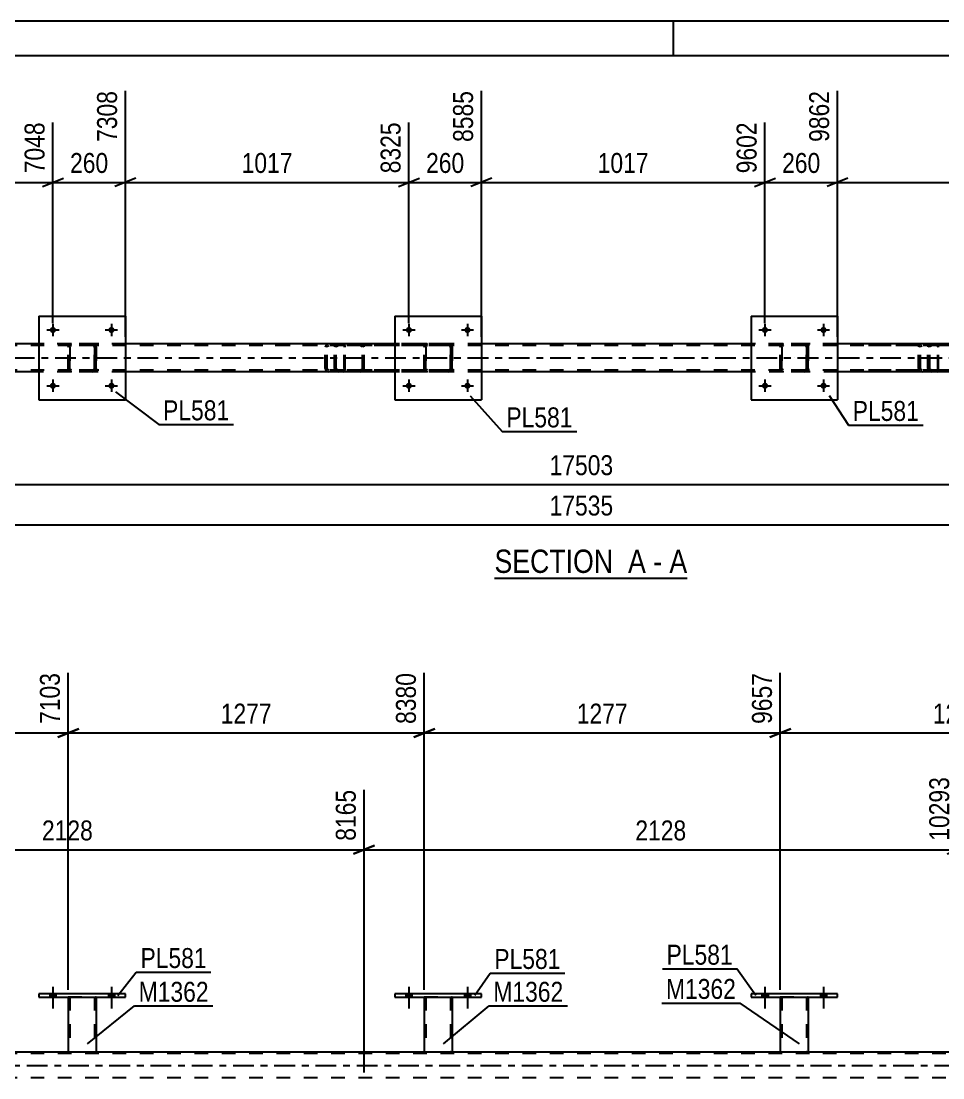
# Model space of a CAD drawing. Header units: millimetres. Extents: x 0 to 841, y 0 to 594.
# Drawn here: x 327.4 to 459.7, y 442.4 to 594 of the extents above; entities that cross this region are included whole.
import ezdxf

# ---------------------------------------------------------------- set-up
doc = ezdxf.new("R2010")
doc.units = ezdxf.units.MM
doc.linetypes.add('DXK_LINE_DOT2', pattern=[3.9198, 1.9599, -1.9599])
doc.linetypes.add('DXK_LINE_DOT3', pattern=[5.9187, 2.979, -0.9799, 0.9799, -0.9799])
doc.styles.add('Arial Narrow', font='ARIALN.TTF', dxfattribs={"height": 0.2})

# ---------------------------------------------------------------- blocks, each defined once
blk = doc.blocks.new('Unknown-103655217-1133 - 12577')
at = {"color": 5, "linetype": 'Continuous'}
for p, q in [((841, 594), (0, 594)), ((421, 589), (421, 594)), ((836, 589), (5, 589))]:
    blk.add_line(p, q, dxfattribs=at)
blk = doc.blocks.new('Unknown-103655217-11 - 2877')
at = {"color": 6, "linetype": 'Continuous'}
blk.add_line((395.33, 514.09), (422.98, 514.09), dxfattribs=at)
at = {"color": 0, "linetype": 'Continuous'}
for points in [[(413.44, 514.84), (413.44, 518.34), (395.33, 518.34), (395.33, 514.84)], [(417.05, 514.84), (417.05, 518.34), (414.49, 518.34), (414.49, 514.84)], [(419.37, 514.84), (419.37, 518.34), (418.1, 518.34), (418.1, 514.84)], [(422.98, 514.84), (422.98, 518.34), (420.42, 518.34), (420.42, 514.84)]]:
    blk.add_wipeout(points, dxfattribs=at)
at = {"color": 7, "linetype": 'Continuous', "style": 'Arial Narrow'}
for s, p in [('SECTION ', (395.33, 514.84)), ('A', (414.49, 514.84)), ('A', (420.42, 514.84)), ('-', (418.1, 514.84))]:
    blk.add_text(s, height=3.34, dxfattribs=at).set_placement(p)
blk = doc.blocks.new('Part-103655217-2914 - 2877')
at = {"color": 7, "linetype": 'DXK_LINE_DOT2'}
for p, q in [((750.16, 547.45), (107.37, 547.45)), ((750.16, 547.69), (125.65, 547.69)), ((342.37, 547.69), (329.97, 547.69)), ((393.45, 547.69), (381.05, 547.69)), ((444.53, 547.69), (432.13, 547.69)), ((750.16, 543.93), (107.37, 543.93)), ((342.37, 543.69), (329.97, 543.69)), ((393.45, 543.69), (381.05, 543.69)), ((444.53, 543.69), (432.13, 543.69))]:
    blk.add_line(p, q, dxfattribs=at)
at = {"color": 2, "linetype": 'Continuous'}
for p, q in [((329.97, 547.69), (291.29, 547.69)), ((381.05, 547.69), (342.37, 547.69)), ((432.13, 547.69), (393.45, 547.69)), ((483.21, 547.69), (444.53, 547.69)), ((329.97, 543.69), (291.29, 543.69)), ((381.05, 543.69), (342.37, 543.69)), ((432.13, 543.69), (393.45, 543.69)), ((483.21, 543.69), (444.53, 543.69))]:
    blk.add_line(p, q, dxfattribs=at)
at = {"color": 7, "linetype": 'DXK_LINE_DOT3'}
blk.add_line((107.37, 545.69), (750.16, 545.69), dxfattribs=at)
blk = doc.blocks.new('Part-103655217-2916 - 2877')
at = {"color": 7, "linetype": 'DXK_LINE_DOT2'}
for p, q in [((457.54, 547.38), (457.5, 547.21)), ((457.54, 547.4), (457.54, 547.38)), ((457.76, 547.21), (457.78, 547.3)), ((457.78, 547.3), (457.83, 547.38)), ((458.01, 547.69), (457.82, 547.66)), ((457.83, 547.38), (457.91, 547.43)), ((457.91, 547.43), (458.01, 547.45)), ((473, 547.69), (458.01, 547.69)), ((473, 547.45), (458.01, 547.45)), ((461.44, 547.66), (461.25, 547.69)), ((461.25, 547.45), (461.34, 547.43)), ((461.34, 547.43), (461.43, 547.38)), ((461.43, 547.38), (461.48, 547.3)), ((461.48, 547.3), (461.5, 547.21)), ((461.72, 547.38), (461.72, 547.4)), ((461.76, 547.21), (461.72, 547.38)), ((457.5, 544.17), (457.5, 547.21)), ((457.76, 544.17), (457.76, 547.21)), ((461.5, 544.17), (461.5, 547.21)), ((461.76, 544.17), (461.76, 547.21)), ((457.5, 544.17), (457.54, 543.99)), ((457.78, 544.08), (457.76, 544.17)), ((457.83, 544), (457.78, 544.08)), ((457.82, 543.73), (458.01, 543.69)), ((457.91, 543.95), (457.83, 544)), ((458.01, 543.93), (457.91, 543.95)), ((473, 543.93), (458.01, 543.93)), ((473, 543.69), (458.01, 543.69)), ((461.34, 543.95), (461.25, 543.93)), ((461.25, 543.69), (461.44, 543.73)), ((461.43, 544), (461.34, 543.95)), ((461.48, 544.08), (461.43, 544)), ((461.5, 544.17), (461.48, 544.08)), ((461.72, 543.99), (461.76, 544.17))]:
    blk.add_line(p, q, dxfattribs=at)
for centre, start, end in [((457.99, 547.19), 110.7583, 155.68), ((461.27, 547.19), 24.32, 69.2417), ((457.99, 544.19), 204.32, 249.2417), ((461.27, 544.19), 290.7583, 335.68)]:
    blk.add_arc(centre, 0.496, start, end, dxfattribs=at)
blk = doc.blocks.new('Part-103655217-3059 - 2877')
at = {"color": 2, "linetype": 'Continuous'}
for p, q in [((432.13, 551.69), (432.13, 539.69)), ((432.13, 551.69), (444.53, 551.69)), ((444.53, 551.69), (444.53, 539.69)), ((432.13, 539.69), (444.53, 539.69))]:
    blk.add_line(p, q, dxfattribs=at)
blk = doc.blocks.new('Part-103655217-3060 - 2877')
at = {"color": 7, "linetype": 'DXK_LINE_DOT2'}
for p, q in [((436.33, 547.21), (436.36, 547.4)), ((436.36, 547.4), (436.33, 547.21)), ((436.64, 547.38), (436.59, 547.3)), ((436.62, 547.66), (436.81, 547.69)), ((436.81, 547.69), (436.62, 547.66)), ((436.72, 547.43), (436.64, 547.38)), ((436.81, 547.45), (436.72, 547.43)), ((439.85, 547.69), (436.81, 547.69)), ((439.85, 547.45), (436.81, 547.45)), ((439.85, 547.69), (440.03, 547.66)), ((440.03, 547.66), (439.85, 547.69)), ((439.94, 547.43), (439.85, 547.45)), ((440.02, 547.38), (439.94, 547.43)), ((440.02, 547.38), (440.07, 547.3)), ((440.29, 547.4), (440.33, 547.21)), ((440.33, 547.21), (440.29, 547.4)), ((436.33, 544.17), (436.33, 547.21)), ((436.33, 547.21), (436.33, 547.21)), ((436.33, 544.17), (436.33, 547.21)), ((436.57, 547.21), (436.59, 547.3)), ((436.57, 547.21), (436.59, 547.3)), ((436.57, 544.17), (436.57, 547.21)), ((436.57, 547.21), (436.57, 547.21)), ((436.57, 547.21), (436.57, 544.17)), ((440.07, 547.3), (440.09, 547.21)), ((440.09, 547.21), (440.07, 547.3)), ((440.09, 544.17), (440.09, 547.21)), ((440.09, 547.21), (440.09, 547.21)), ((440.09, 547.21), (440.09, 544.17)), ((440.33, 544.17), (440.33, 547.21)), ((440.33, 547.21), (440.33, 547.21)), ((440.33, 547.21), (440.33, 544.17)), ((436.33, 544.17), (436.33, 544.17)), ((436.36, 543.99), (436.33, 544.17)), ((436.33, 544.17), (436.36, 543.99)), ((436.57, 544.17), (436.57, 544.17)), ((436.59, 544.08), (436.57, 544.17)), ((436.59, 544.08), (436.57, 544.17)), ((436.64, 544), (436.59, 544.08)), ((436.81, 543.69), (436.62, 543.73)), ((436.62, 543.73), (436.81, 543.69)), ((436.72, 543.95), (436.64, 544)), ((436.81, 543.93), (436.72, 543.95)), ((439.85, 543.93), (436.81, 543.93)), ((439.85, 543.69), (436.81, 543.69)), ((439.94, 543.95), (439.85, 543.93)), ((440.03, 543.73), (439.85, 543.69)), ((439.85, 543.69), (440.03, 543.73)), ((440.02, 544), (439.94, 543.95)), ((440.07, 544.08), (440.02, 544)), ((440.09, 544.17), (440.07, 544.08)), ((440.07, 544.08), (440.09, 544.17)), ((440.09, 544.17), (440.09, 544.17)), ((440.33, 544.17), (440.29, 543.99)), ((440.29, 543.99), (440.33, 544.17)), ((440.33, 544.17), (440.33, 544.17))]:
    blk.add_line(p, q, dxfattribs=at)
at = {"color": 7, "linetype": 'DXK_LINE_DOT3'}
blk.add_line((438.33, 545.69), (438.33, 545.69), dxfattribs=at)
at = {"color": 7, "linetype": 'DXK_LINE_DOT2'}
for centre, start, end in [((436.81, 547.21), 112.5, 157.5), ((436.81, 547.21), 112.5, 157.5), ((439.85, 547.21), 22.5, 67.5), ((439.85, 547.21), 22.5, 67.5), ((436.81, 544.17), 202.5, 247.5), ((436.81, 544.17), 202.5, 247.5), ((439.85, 544.17), 292.5, 337.5), ((439.85, 544.17), 292.5, 337.5)]:
    blk.add_arc(centre, 0.48, start, end, dxfattribs=at)
blk = doc.blocks.new('Part-103655217-2932 - 2877')
at = {"color": 7, "linetype": 'DXK_LINE_DOT2'}
for p, q in [((458.78, 547.69), (446.62, 547.69)), ((458.78, 547.45), (446.62, 547.45)), ((456.22, 547.38), (456.18, 547.21)), ((456.22, 547.4), (456.22, 547.38)), ((456.43, 547.21), (456.45, 547.3)), ((456.45, 547.3), (456.51, 547.38)), ((456.69, 547.69), (456.49, 547.66)), ((456.51, 547.38), (456.59, 547.43)), ((456.59, 547.43), (456.69, 547.45)), ((457.5, 547.45), (457.5, 547.69)), ((458.88, 547.66), (458.78, 547.69)), ((458.78, 547.45), (458.83, 547.43)), ((458.83, 547.43), (458.87, 547.38)), ((458.87, 547.38), (458.9, 547.3)), ((458.97, 547.55), (458.88, 547.66)), ((458.9, 547.3), (458.91, 547.21)), ((459.03, 547.4), (458.97, 547.55)), ((459.05, 547.21), (459.03, 547.4)), ((456.18, 544.17), (456.18, 547.21)), ((456.43, 544.17), (456.43, 547.21)), ((458.91, 544.17), (458.91, 547.21)), ((459.05, 544.17), (459.05, 547.21)), ((458.78, 543.93), (446.62, 543.93)), ((458.78, 543.69), (446.62, 543.69)), ((456.18, 544.17), (456.22, 543.99)), ((456.45, 544.08), (456.43, 544.17)), ((456.51, 544), (456.45, 544.08)), ((456.49, 543.73), (456.69, 543.69)), ((456.59, 543.95), (456.51, 544)), ((456.69, 543.93), (456.59, 543.95)), ((457.5, 543.69), (457.5, 543.93)), ((458.83, 543.95), (458.78, 543.93)), ((458.78, 543.69), (458.88, 543.73)), ((458.87, 544), (458.83, 543.95)), ((458.9, 544.08), (458.87, 544)), ((458.88, 543.73), (458.97, 543.83)), ((458.91, 544.17), (458.9, 544.08)), ((458.97, 543.83), (459.03, 543.99)), ((459.03, 543.99), (459.05, 544.17))]:
    blk.add_line(p, q, dxfattribs=at)
for centre, start, end in [((456.67, 547.2), 111.1941, 156.1506), ((456.67, 544.19), 203.8494, 248.8059)]:
    blk.add_arc(centre, 0.492, start, end, dxfattribs=at)
blk = doc.blocks.new('Bolt-103655217-3019 - 2877')
at = {"linetype": 'Continuous'}
for points in [[(383.49, 549.69, -1), (382.61, 549.69, -1)], [(391.89, 549.69, -1), (391.01, 549.69, -1)]]:
    blk.add_hatch(color=1, dxfattribs=at).paths.add_polyline_path(points)
at = {"color": 1, "linetype": 'Continuous'}
for p, q in [((383.05, 550.57), (383.05, 548.81)), ((391.45, 550.57), (391.45, 548.81)), ((382.17, 549.69), (383.93, 549.69)), ((390.57, 549.69), (392.33, 549.69))]:
    blk.add_line(p, q, dxfattribs=at)
blk = doc.blocks.new('Part-103655217-2968 - 2877')
at = {"color": 7, "linetype": 'DXK_LINE_DOT2'}
for p, q in [((373.64, 547.69), (361.49, 547.69)), ((373.64, 547.45), (361.49, 547.45)), ((371.08, 547.38), (371.05, 547.21)), ((371.09, 547.4), (371.08, 547.38)), ((371.3, 547.21), (371.32, 547.3)), ((371.32, 547.3), (371.37, 547.38)), ((371.55, 547.69), (371.36, 547.66)), ((371.37, 547.38), (371.46, 547.43)), ((371.46, 547.43), (371.55, 547.45)), ((372.37, 547.45), (372.37, 547.69)), ((373.75, 547.66), (373.64, 547.69)), ((373.64, 547.45), (373.7, 547.43)), ((373.7, 547.43), (373.74, 547.38)), ((373.74, 547.38), (373.77, 547.3)), ((373.83, 547.55), (373.75, 547.66)), ((373.77, 547.3), (373.78, 547.21)), ((373.89, 547.4), (373.83, 547.55)), ((373.91, 547.21), (373.89, 547.4)), ((371.05, 544.17), (371.05, 547.21)), ((371.3, 544.17), (371.3, 547.21)), ((373.78, 544.17), (373.78, 547.21)), ((373.91, 544.17), (373.91, 547.21)), ((373.64, 543.93), (361.49, 543.93)), ((373.64, 543.69), (361.49, 543.69)), ((371.05, 544.17), (371.09, 543.99)), ((371.32, 544.08), (371.3, 544.17)), ((371.37, 544), (371.32, 544.08)), ((371.36, 543.73), (371.55, 543.69)), ((371.46, 543.95), (371.37, 544)), ((371.55, 543.93), (371.46, 543.95)), ((372.37, 543.69), (372.37, 543.93)), ((373.7, 543.95), (373.64, 543.93)), ((373.64, 543.69), (373.75, 543.73)), ((373.74, 544), (373.7, 543.95)), ((373.77, 544.08), (373.74, 544)), ((373.75, 543.73), (373.83, 543.83)), ((373.78, 544.17), (373.77, 544.08)), ((373.83, 543.83), (373.89, 543.99)), ((373.89, 543.99), (373.91, 544.17))]:
    blk.add_line(p, q, dxfattribs=at)
for centre, start, end in [((371.54, 547.2), 111.1941, 156.1506), ((371.54, 544.19), 203.8494, 248.8059)]:
    blk.add_arc(centre, 0.492, start, end, dxfattribs=at)
blk = doc.blocks.new('Part-103655217-3018 - 2877')
at = {"color": 7, "linetype": 'DXK_LINE_DOT2'}
for p, q in [((372.4, 547.38), (372.37, 547.21)), ((372.41, 547.4), (372.4, 547.38)), ((372.62, 547.21), (372.64, 547.3)), ((372.64, 547.3), (372.7, 547.38)), ((372.88, 547.69), (372.68, 547.66)), ((372.7, 547.38), (372.78, 547.43)), ((372.78, 547.43), (372.88, 547.45)), ((387.87, 547.69), (372.88, 547.69)), ((387.87, 547.45), (372.88, 547.45)), ((376.31, 547.66), (376.11, 547.69)), ((376.11, 547.45), (376.21, 547.43)), ((376.21, 547.43), (376.29, 547.38)), ((376.29, 547.38), (376.35, 547.3)), ((376.35, 547.3), (376.37, 547.21)), ((376.59, 547.38), (376.59, 547.4)), ((376.62, 547.21), (376.59, 547.38)), ((372.37, 544.17), (372.37, 547.21)), ((372.62, 544.17), (372.62, 547.21)), ((376.37, 544.17), (376.37, 547.21)), ((376.62, 544.17), (376.62, 547.21)), ((372.37, 544.17), (372.41, 543.99)), ((372.64, 544.08), (372.62, 544.17)), ((372.7, 544), (372.64, 544.08)), ((372.68, 543.73), (372.88, 543.69)), ((372.78, 543.95), (372.7, 544)), ((372.88, 543.93), (372.78, 543.95)), ((387.87, 543.93), (372.88, 543.93)), ((387.87, 543.69), (372.88, 543.69)), ((376.21, 543.95), (376.11, 543.93)), ((376.11, 543.69), (376.31, 543.73)), ((376.29, 544), (376.21, 543.95)), ((376.35, 544.08), (376.29, 544)), ((376.37, 544.17), (376.35, 544.08)), ((376.59, 543.99), (376.62, 544.17))]:
    blk.add_line(p, q, dxfattribs=at)
for centre, start, end in [((372.86, 547.19), 110.7583, 155.68), ((376.13, 547.19), 24.32, 69.2417), ((372.86, 544.19), 204.32, 249.2417), ((376.13, 544.19), 290.7583, 335.68)]:
    blk.add_arc(centre, 0.496, start, end, dxfattribs=at)
blk = doc.blocks.new('Bolt-103655217-3020 - 2877')
at = {"linetype": 'Continuous'}
for points in [[(383.49, 541.69, -1), (382.61, 541.69, -1)], [(391.89, 541.69, -1), (391.01, 541.69, -1)]]:
    blk.add_hatch(color=1, dxfattribs=at).paths.add_polyline_path(points)
at = {"color": 1, "linetype": 'Continuous'}
for p, q in [((382.17, 541.69), (383.93, 541.69)), ((383.05, 542.57), (383.05, 540.81)), ((390.57, 541.69), (392.33, 541.69)), ((391.45, 542.57), (391.45, 540.81))]:
    blk.add_line(p, q, dxfattribs=at)
blk = doc.blocks.new('Bolt-103655217-3021 - 2877')
at = {"linetype": 'Continuous'}
for points in [[(434.57, 549.69, -1), (433.69, 549.69, -1)], [(442.97, 549.69, -1), (442.09, 549.69, -1)]]:
    blk.add_hatch(color=1, dxfattribs=at).paths.add_polyline_path(points)
at = {"color": 1, "linetype": 'Continuous'}
for p, q in [((434.13, 550.57), (434.13, 548.81)), ((442.53, 550.57), (442.53, 548.81)), ((433.25, 549.69), (435.01, 549.69)), ((441.65, 549.69), (443.41, 549.69))]:
    blk.add_line(p, q, dxfattribs=at)
blk = doc.blocks.new('Bolt-103655217-3022 - 2877')
at = {"linetype": 'Continuous'}
for points in [[(434.57, 541.69, -1), (433.69, 541.69, -1)], [(442.97, 541.69, -1), (442.09, 541.69, -1)]]:
    blk.add_hatch(color=1, dxfattribs=at).paths.add_polyline_path(points)
at = {"color": 1, "linetype": 'Continuous'}
for p, q in [((433.25, 541.69), (435.01, 541.69)), ((434.13, 542.57), (434.13, 540.81)), ((441.65, 541.69), (443.41, 541.69)), ((442.53, 542.57), (442.53, 540.81))]:
    blk.add_line(p, q, dxfattribs=at)
blk = doc.blocks.new('Part-103655217-3047 - 2877')
at = {"color": 2, "linetype": 'Continuous'}
for p, q in [((329.97, 551.69), (329.97, 539.69)), ((329.97, 551.69), (342.37, 551.69)), ((342.37, 551.69), (342.37, 539.69)), ((329.97, 539.69), (342.37, 539.69))]:
    blk.add_line(p, q, dxfattribs=at)
blk = doc.blocks.new('Part-103655217-3048 - 2877')
at = {"color": 7, "linetype": 'DXK_LINE_DOT2'}
for p, q in [((334.17, 547.21), (334.2, 547.4)), ((334.2, 547.4), (334.17, 547.21)), ((334.41, 547.21), (334.43, 547.3)), ((334.41, 547.21), (334.43, 547.3)), ((334.48, 547.38), (334.43, 547.3)), ((334.46, 547.66), (334.65, 547.69)), ((334.65, 547.69), (334.46, 547.66)), ((334.56, 547.43), (334.48, 547.38)), ((334.65, 547.45), (334.56, 547.43)), ((337.69, 547.69), (334.65, 547.69)), ((337.69, 547.45), (334.65, 547.45)), ((337.69, 547.69), (337.87, 547.66)), ((337.87, 547.66), (337.69, 547.69)), ((337.78, 547.43), (337.69, 547.45)), ((337.86, 547.38), (337.78, 547.43)), ((337.86, 547.38), (337.91, 547.3)), ((337.91, 547.3), (337.93, 547.21)), ((337.93, 547.21), (337.91, 547.3)), ((338.13, 547.4), (338.17, 547.21)), ((338.17, 547.21), (338.13, 547.4)), ((334.17, 544.17), (334.17, 547.21)), ((334.17, 547.21), (334.17, 547.21)), ((334.17, 544.17), (334.17, 547.21)), ((334.41, 544.17), (334.41, 547.21)), ((334.41, 547.21), (334.41, 547.21)), ((334.41, 547.21), (334.41, 544.17)), ((337.93, 544.17), (337.93, 547.21)), ((337.93, 547.21), (337.93, 547.21)), ((337.93, 547.21), (337.93, 544.17)), ((338.17, 544.17), (338.17, 547.21)), ((338.17, 547.21), (338.17, 547.21)), ((338.17, 547.21), (338.17, 544.17)), ((334.17, 544.17), (334.17, 544.17)), ((334.2, 543.99), (334.17, 544.17)), ((334.17, 544.17), (334.2, 543.99)), ((334.41, 544.17), (334.41, 544.17)), ((334.43, 544.08), (334.41, 544.17)), ((334.43, 544.08), (334.41, 544.17)), ((334.48, 544), (334.43, 544.08)), ((334.65, 543.69), (334.46, 543.73)), ((334.46, 543.73), (334.65, 543.69)), ((334.56, 543.95), (334.48, 544)), ((334.65, 543.93), (334.56, 543.95)), ((337.69, 543.93), (334.65, 543.93)), ((337.69, 543.69), (334.65, 543.69)), ((337.78, 543.95), (337.69, 543.93)), ((337.87, 543.73), (337.69, 543.69)), ((337.69, 543.69), (337.87, 543.73)), ((337.86, 544), (337.78, 543.95)), ((337.91, 544.08), (337.86, 544)), ((337.93, 544.17), (337.91, 544.08)), ((337.91, 544.08), (337.93, 544.17)), ((337.93, 544.17), (337.93, 544.17)), ((338.17, 544.17), (338.13, 543.99)), ((338.13, 543.99), (338.17, 544.17)), ((338.17, 544.17), (338.17, 544.17))]:
    blk.add_line(p, q, dxfattribs=at)
at = {"color": 7, "linetype": 'DXK_LINE_DOT3'}
blk.add_line((336.17, 545.69), (336.17, 545.69), dxfattribs=at)
at = {"color": 7, "linetype": 'DXK_LINE_DOT2'}
for centre, start, end in [((334.65, 547.21), 112.5, 157.5), ((334.65, 547.21), 112.5, 157.5), ((337.69, 547.21), 22.5, 67.5), ((337.69, 547.21), 22.5, 67.5), ((334.65, 544.17), 202.5, 247.5), ((334.65, 544.17), 202.5, 247.5), ((337.69, 544.17), 292.5, 337.5), ((337.69, 544.17), 292.5, 337.5)]:
    blk.add_arc(centre, 0.48, start, end, dxfattribs=at)
blk = doc.blocks.new('Part-103655217-3053 - 2877')
at = {"color": 2, "linetype": 'Continuous'}
for p, q in [((381.05, 551.69), (381.05, 539.69)), ((381.05, 551.69), (393.45, 551.69)), ((393.45, 551.69), (393.45, 539.69)), ((381.05, 539.69), (393.45, 539.69))]:
    blk.add_line(p, q, dxfattribs=at)
blk = doc.blocks.new('Part-103655217-3054 - 2877')
at = {"color": 7, "linetype": 'DXK_LINE_DOT2'}
for p, q in [((385.25, 547.21), (385.28, 547.4)), ((385.28, 547.4), (385.25, 547.21)), ((385.49, 547.21), (385.51, 547.3)), ((385.49, 547.21), (385.51, 547.3)), ((385.56, 547.38), (385.51, 547.3)), ((385.54, 547.66), (385.73, 547.69)), ((385.73, 547.69), (385.54, 547.66)), ((385.64, 547.43), (385.56, 547.38)), ((385.73, 547.45), (385.64, 547.43)), ((388.77, 547.69), (385.73, 547.69)), ((388.77, 547.45), (385.73, 547.45)), ((388.77, 547.69), (388.95, 547.66)), ((388.95, 547.66), (388.77, 547.69)), ((388.86, 547.43), (388.77, 547.45)), ((388.94, 547.38), (388.86, 547.43)), ((388.94, 547.38), (388.99, 547.3)), ((388.99, 547.3), (389.01, 547.21)), ((389.01, 547.21), (388.99, 547.3)), ((389.21, 547.4), (389.25, 547.21)), ((389.25, 547.21), (389.21, 547.4)), ((385.25, 544.17), (385.25, 547.21)), ((385.25, 547.21), (385.25, 547.21)), ((385.25, 544.17), (385.25, 547.21)), ((385.49, 544.17), (385.49, 547.21)), ((385.49, 547.21), (385.49, 547.21)), ((385.49, 547.21), (385.49, 544.17)), ((389.01, 544.17), (389.01, 547.21)), ((389.01, 547.21), (389.01, 547.21)), ((389.01, 547.21), (389.01, 544.17)), ((389.25, 544.17), (389.25, 547.21)), ((389.25, 547.21), (389.25, 547.21)), ((389.25, 547.21), (389.25, 544.17)), ((385.25, 544.17), (385.25, 544.17)), ((385.28, 543.99), (385.25, 544.17)), ((385.25, 544.17), (385.28, 543.99)), ((385.49, 544.17), (385.49, 544.17)), ((385.51, 544.08), (385.49, 544.17)), ((385.51, 544.08), (385.49, 544.17)), ((385.56, 544), (385.51, 544.08)), ((385.73, 543.69), (385.54, 543.73)), ((385.54, 543.73), (385.73, 543.69)), ((385.64, 543.95), (385.56, 544)), ((385.73, 543.93), (385.64, 543.95)), ((388.77, 543.93), (385.73, 543.93)), ((388.77, 543.69), (385.73, 543.69)), ((388.86, 543.95), (388.77, 543.93)), ((388.95, 543.73), (388.77, 543.69)), ((388.77, 543.69), (388.95, 543.73)), ((388.94, 544), (388.86, 543.95)), ((388.99, 544.08), (388.94, 544)), ((389.01, 544.17), (388.99, 544.08)), ((388.99, 544.08), (389.01, 544.17)), ((389.01, 544.17), (389.01, 544.17)), ((389.25, 544.17), (389.21, 543.99)), ((389.21, 543.99), (389.25, 544.17)), ((389.25, 544.17), (389.25, 544.17))]:
    blk.add_line(p, q, dxfattribs=at)
at = {"color": 7, "linetype": 'DXK_LINE_DOT3'}
blk.add_line((387.25, 545.69), (387.25, 545.69), dxfattribs=at)
at = {"color": 7, "linetype": 'DXK_LINE_DOT2'}
for centre, start, end in [((385.73, 547.21), 112.5, 157.5), ((385.73, 547.21), 112.5, 157.5), ((388.77, 547.21), 22.5, 67.5), ((388.77, 547.21), 22.5, 67.5), ((385.73, 544.17), 202.5, 247.5), ((385.73, 544.17), 202.5, 247.5), ((388.77, 544.17), 292.5, 337.5), ((388.77, 544.17), 292.5, 337.5)]:
    blk.add_arc(centre, 0.48, start, end, dxfattribs=at)
blk = doc.blocks.new('Bolt-103655217-3089 - 2877')
at = {"linetype": 'Continuous'}
for points in [[(332.41, 549.69, -1), (331.53, 549.69, -1)], [(340.81, 549.69, -1), (339.93, 549.69, -1)]]:
    blk.add_hatch(color=1, dxfattribs=at).paths.add_polyline_path(points)
at = {"color": 1, "linetype": 'Continuous'}
for p, q in [((331.97, 550.57), (331.97, 548.81)), ((340.37, 550.57), (340.37, 548.81)), ((331.09, 549.69), (332.85, 549.69)), ((339.49, 549.69), (341.25, 549.69))]:
    blk.add_line(p, q, dxfattribs=at)
blk = doc.blocks.new('Bolt-103655217-3090 - 2877')
at = {"linetype": 'Continuous'}
for points in [[(332.41, 541.69, -1), (331.53, 541.69, -1)], [(340.81, 541.69, -1), (339.93, 541.69, -1)]]:
    blk.add_hatch(color=1, dxfattribs=at).paths.add_polyline_path(points)
at = {"color": 1, "linetype": 'Continuous'}
for p, q in [((331.09, 541.69), (332.85, 541.69)), ((331.97, 542.57), (331.97, 540.81)), ((339.49, 541.69), (341.25, 541.69)), ((340.37, 542.57), (340.37, 540.81))]:
    blk.add_line(p, q, dxfattribs=at)
blk = doc.blocks.new('Bolt-103655217-3757 - 3748')
at = {"linetype": 'Continuous'}
for points in [[(331.53, 453.99), (332.41, 453.99), (332.41, 454.47), (331.53, 454.47)], [(339.93, 453.99), (340.81, 453.99), (340.81, 454.47), (339.93, 454.47)]]:
    blk.add_hatch(color=1, dxfattribs=at).paths.add_polyline_path(points)
at = {"color": 1, "linetype": 'Continuous'}
for p, q in [((331.97, 455.47), (331.97, 452.35)), ((340.37, 455.47), (340.37, 452.35)), ((331.53, 454.47), (331.53, 453.99)), ((332.41, 454.47), (332.41, 453.99)), ((339.93, 454.47), (339.93, 453.99)), ((340.81, 454.47), (340.81, 453.99))]:
    blk.add_line(p, q, dxfattribs=at)
blk = doc.blocks.new('Part-103655217-3819 - 3748')
at = {"color": 2, "linetype": 'Continuous'}
for p, q in [((432.13, 454.47), (432.13, 453.99)), ((444.53, 454.47), (432.13, 454.47)), ((432.13, 453.99), (444.53, 453.99)), ((444.53, 453.99), (444.53, 454.47))]:
    blk.add_line(p, q, dxfattribs=at)
blk = doc.blocks.new('Bolt-103655217-3756 - 3748')
at = {"linetype": 'Continuous'}
for points in [[(382.61, 453.99), (383.49, 453.99), (383.49, 454.47), (382.61, 454.47)], [(391.01, 453.99), (391.89, 453.99), (391.89, 454.47), (391.01, 454.47)]]:
    blk.add_hatch(color=1, dxfattribs=at).paths.add_polyline_path(points)
at = {"color": 1, "linetype": 'Continuous'}
for p, q in [((383.05, 455.47), (383.05, 452.35)), ((391.45, 455.47), (391.45, 452.35)), ((382.61, 454.47), (382.61, 453.99)), ((383.49, 454.47), (383.49, 453.99)), ((391.01, 454.47), (391.01, 453.99)), ((391.89, 454.47), (391.89, 453.99))]:
    blk.add_line(p, q, dxfattribs=at)
blk = doc.blocks.new('Bolt-103655217-3758 - 3748')
at = {"linetype": 'Continuous'}
for points in [[(331.53, 453.99), (332.41, 453.99), (332.41, 454.47), (331.53, 454.47)], [(339.93, 453.99), (340.81, 453.99), (340.81, 454.47), (339.93, 454.47)]]:
    blk.add_hatch(color=1, dxfattribs=at).paths.add_polyline_path(points)
at = {"color": 1, "linetype": 'Continuous'}
for p, q in [((331.97, 455.47), (331.97, 452.35)), ((340.37, 455.47), (340.37, 452.35)), ((331.53, 454.47), (331.53, 453.99)), ((332.41, 454.47), (332.41, 453.99)), ((339.93, 454.47), (339.93, 453.99)), ((340.81, 454.47), (340.81, 453.99))]:
    blk.add_line(p, q, dxfattribs=at)
blk = doc.blocks.new('Part-103655217-3824 - 3748')
at = {"color": 7, "linetype": 'DXK_LINE_DOT2'}
for p, q in [((385.25, 454), (389.25, 454)), ((385.25, 453.99), (385.25, 454)), ((385.25, 454), (385.25, 453.99)), ((385.49, 454), (385.49, 446.15)), ((389.01, 454), (389.01, 446.15)), ((389.25, 454), (389.25, 453.99)), ((389.25, 453.99), (389.25, 454)), ((388.99, 446.15), (388.95, 446.15)), ((388.95, 446.15), (388.99, 446.15)), ((389.01, 446.15), (388.99, 446.15)), ((388.99, 446.15), (389.01, 446.15))]:
    blk.add_line(p, q, dxfattribs=at)
at = {"color": 2, "linetype": 'Continuous'}
for p, q in [((385.25, 453.99), (385.25, 446.15)), ((389.25, 453.99), (389.25, 446.15)), ((385.25, 446.15), (389.25, 446.15))]:
    blk.add_line(p, q, dxfattribs=at)
blk = doc.blocks.new('Part-103655217-3829 - 3748')
at = {"color": 2, "linetype": 'Continuous'}
for p, q in [((381.05, 454.47), (381.05, 453.99)), ((393.45, 454.47), (381.05, 454.47)), ((381.05, 453.99), (393.45, 453.99)), ((393.45, 453.99), (393.45, 454.47))]:
    blk.add_line(p, q, dxfattribs=at)
blk = doc.blocks.new('Part-103655217-3834 - 3748')
at = {"color": 7, "linetype": 'DXK_LINE_DOT2'}
for p, q in [((334.17, 454), (338.17, 454)), ((334.17, 453.99), (334.17, 454)), ((334.17, 454), (334.17, 453.99)), ((334.41, 454), (334.41, 446.15)), ((337.93, 454), (337.93, 446.15)), ((338.17, 454), (338.17, 453.99)), ((338.17, 453.99), (338.17, 454)), ((337.87, 446.15), (337.91, 446.15)), ((337.87, 446.15), (337.91, 446.15)), ((337.91, 446.15), (337.93, 446.15)), ((337.91, 446.15), (337.93, 446.15))]:
    blk.add_line(p, q, dxfattribs=at)
at = {"color": 2, "linetype": 'Continuous'}
for p, q in [((334.17, 453.99), (334.17, 446.15)), ((338.17, 453.99), (338.17, 446.15)), ((334.17, 446.15), (338.17, 446.15))]:
    blk.add_line(p, q, dxfattribs=at)
blk = doc.blocks.new('Part-103655217-3839 - 3748')
at = {"color": 2, "linetype": 'Continuous'}
for p, q in [((329.97, 454.47), (329.97, 453.99)), ((342.37, 454.47), (329.97, 454.47)), ((329.97, 453.99), (342.37, 453.99)), ((342.37, 453.99), (342.37, 454.47))]:
    blk.add_line(p, q, dxfattribs=at)
blk = doc.blocks.new('Bolt-103655217-3848 - 3748')
at = {"linetype": 'Continuous'}
for points in [[(433.69, 453.99), (434.57, 453.99), (434.57, 454.47), (433.69, 454.47)], [(442.09, 453.99), (442.97, 453.99), (442.97, 454.47), (442.09, 454.47)]]:
    blk.add_hatch(color=1, dxfattribs=at).paths.add_polyline_path(points)
at = {"color": 1, "linetype": 'Continuous'}
for p, q in [((434.13, 455.47), (434.13, 452.35)), ((442.53, 455.47), (442.53, 452.35)), ((433.69, 454.47), (433.69, 453.99)), ((434.57, 454.47), (434.57, 453.99)), ((442.09, 454.47), (442.09, 453.99)), ((442.97, 454.47), (442.97, 453.99))]:
    blk.add_line(p, q, dxfattribs=at)
blk = doc.blocks.new('Bolt-103655217-3849 - 3748')
at = {"linetype": 'Continuous'}
for points in [[(433.69, 453.99), (434.57, 453.99), (434.57, 454.47), (433.69, 454.47)], [(442.09, 453.99), (442.97, 453.99), (442.97, 454.47), (442.09, 454.47)]]:
    blk.add_hatch(color=1, dxfattribs=at).paths.add_polyline_path(points)
at = {"color": 1, "linetype": 'Continuous'}
for p, q in [((434.13, 455.47), (434.13, 452.35)), ((442.53, 455.47), (442.53, 452.35)), ((433.69, 454.47), (433.69, 453.99)), ((434.57, 454.47), (434.57, 453.99)), ((442.09, 454.47), (442.09, 453.99)), ((442.97, 454.47), (442.97, 453.99))]:
    blk.add_line(p, q, dxfattribs=at)
blk = doc.blocks.new('Bolt-103655217-3850 - 3748')
at = {"linetype": 'Continuous'}
for points in [[(382.61, 453.99), (383.49, 453.99), (383.49, 454.47), (382.61, 454.47)], [(391.01, 453.99), (391.89, 453.99), (391.89, 454.47), (391.01, 454.47)]]:
    blk.add_hatch(color=1, dxfattribs=at).paths.add_polyline_path(points)
at = {"color": 1, "linetype": 'Continuous'}
for p, q in [((383.05, 455.47), (383.05, 452.35)), ((391.45, 455.47), (391.45, 452.35)), ((382.61, 454.47), (382.61, 453.99)), ((383.49, 454.47), (383.49, 453.99)), ((391.01, 454.47), (391.01, 453.99)), ((391.89, 454.47), (391.89, 453.99))]:
    blk.add_line(p, q, dxfattribs=at)
blk = doc.blocks.new('Part-103655217-3988 - 3748')
at = {"color": 2, "linetype": 'Continuous'}
blk.add_line((50.04, 446.15), (750.16, 446.15), dxfattribs=at)
at = {"color": 7, "linetype": 'DXK_LINE_DOT2'}
for p, q in [((750.16, 445.91), (50.04, 445.91)), ((750.16, 442.39), (50.04, 442.39))]:
    blk.add_line(p, q, dxfattribs=at)
at = {"color": 7, "linetype": 'DXK_LINE_DOT3'}
blk.add_line((50.04, 444.15), (750.16, 444.15), dxfattribs=at)
blk = doc.blocks.new('Part-103655217-4034 - 3748')
at = {"color": 7, "linetype": 'DXK_LINE_DOT2'}
for p, q in [((436.33, 454), (440.33, 454)), ((436.33, 453.99), (436.33, 454)), ((436.33, 454), (436.33, 453.99)), ((436.57, 454), (436.57, 446.15)), ((440.09, 454), (440.09, 446.15)), ((440.33, 454), (440.33, 453.99)), ((440.33, 453.99), (440.33, 454)), ((440.07, 446.15), (440.03, 446.15)), ((440.03, 446.15), (440.07, 446.15)), ((440.09, 446.15), (440.07, 446.15)), ((440.07, 446.15), (440.09, 446.15))]:
    blk.add_line(p, q, dxfattribs=at)
at = {"color": 2, "linetype": 'Continuous'}
for p, q in [((436.33, 453.99), (436.33, 446.15)), ((440.33, 453.99), (440.33, 446.15)), ((436.33, 446.15), (440.33, 446.15))]:
    blk.add_line(p, q, dxfattribs=at)
blk = doc.blocks.new('StraightDimension-103655217-3286 - 2877')
at = {"color": 7, "linetype": 'Continuous'}
for p, q in [((444.53, 548.69), (444.53, 583.98)), ((485.21, 550.69), (485.21, 581.31)), ((446.03, 571.47), (443.03, 570.27)), ((444.53, 570.87), (485.21, 570.87)), ((483.71, 570.27), (486.71, 571.47))]:
    blk.add_line(p, q, dxfattribs=at)
at = {"color": 0, "linetype": 'Continuous'}
blk.add_wipeout([(484.61, 581.91), (480.41, 581.91), (480.41, 571.57), (484.61, 571.57)], dxfattribs=at)
at = {"color": 0}
blk.add_wipeout([(469.12, 571.62), (469.12, 575.82), (460.61, 575.82), (460.61, 571.62)], dxfattribs=at)
at = {"color": 3, "linetype": 'Continuous', "style": 'Arial Narrow'}
blk.add_text('10879', height=2.863, rotation=90.0002, dxfattribs=at).set_placement((484.01, 572.17))
at = {"color": 3, "style": 'Arial Narrow'}
blk.add_text('1017', height=2.863, dxfattribs=at).set_placement((461.21, 572.22))
blk = doc.blocks.new('StraightDimension-103655217-7975 - 2877')
at = {"color": 7, "linetype": 'Continuous'}
blk.add_line((65.45, 527.51), (750.16, 527.51), dxfattribs=at)
at = {"color": 0}
blk.add_wipeout([(412.97, 528.26), (412.97, 532.46), (402.63, 532.46), (402.63, 528.26)], dxfattribs=at)
at = {"color": 3, "style": 'Arial Narrow'}
blk.add_text('17503', height=2.863, dxfattribs=at).set_placement((403.23, 528.86))
blk = doc.blocks.new('StraightDimension-103655217-3304 - 2877')
at = {"color": 7, "linetype": 'Continuous'}
for p, q in [((444.53, 548.69), (444.53, 583.98)), ((434.13, 550.69), (434.13, 579.48)), ((432.63, 570.27), (435.63, 571.47)), ((434.13, 570.87), (444.53, 570.87)), ((446.03, 571.47), (443.03, 570.27))]:
    blk.add_line(p, q, dxfattribs=at)
at = {"color": 0}
blk.add_wipeout([(442.67, 571.62), (442.67, 575.82), (435.99, 575.82), (435.99, 571.62)], dxfattribs=at)
at = {"color": 3, "style": 'Arial Narrow'}
blk.add_text('260', height=2.863, dxfattribs=at).set_placement((436.59, 572.22))
at = {"color": 0, "linetype": 'Continuous'}
blk.add_wipeout([(443.93, 584.58), (439.73, 584.58), (439.73, 576.07), (443.93, 576.07)], dxfattribs=at)
at = {"color": 3, "linetype": 'Continuous', "style": 'Arial Narrow'}
blk.add_text('9862', height=2.863, rotation=90.0002, dxfattribs=at).set_placement((443.33, 576.67))
blk = doc.blocks.new('StraightDimension-103655217-3322 - 2877')
at = {"color": 7, "linetype": 'Continuous'}
for p, q in [((393.45, 548.69), (393.45, 583.98)), ((434.13, 550.69), (434.13, 579.48)), ((394.95, 571.47), (391.95, 570.27)), ((393.45, 570.87), (434.13, 570.87)), ((432.63, 570.27), (435.63, 571.47))]:
    blk.add_line(p, q, dxfattribs=at)
at = {"color": 0, "linetype": 'Continuous'}
blk.add_wipeout([(433.53, 580.08), (429.33, 580.08), (429.33, 571.57), (433.53, 571.57)], dxfattribs=at)
at = {"color": 0}
blk.add_wipeout([(418.04, 571.62), (418.04, 575.82), (409.53, 575.82), (409.53, 571.62)], dxfattribs=at)
at = {"color": 3, "linetype": 'Continuous', "style": 'Arial Narrow'}
blk.add_text('9602', height=2.863, rotation=90.0002, dxfattribs=at).set_placement((432.93, 572.17))
at = {"color": 3, "style": 'Arial Narrow'}
blk.add_text('1017', height=2.863, dxfattribs=at).set_placement((410.13, 572.22))
blk = doc.blocks.new('StraightDimension-103655217-3340 - 2877')
at = {"color": 7, "linetype": 'Continuous'}
for p, q in [((393.45, 548.69), (393.45, 583.98)), ((383.05, 550.69), (383.05, 579.48)), ((381.55, 570.27), (384.55, 571.47)), ((383.05, 570.87), (393.45, 570.87)), ((394.95, 571.47), (391.95, 570.27))]:
    blk.add_line(p, q, dxfattribs=at)
at = {"color": 0}
blk.add_wipeout([(391.59, 571.62), (391.59, 575.82), (384.91, 575.82), (384.91, 571.62)], dxfattribs=at)
at = {"color": 3, "style": 'Arial Narrow'}
blk.add_text('260', height=2.863, dxfattribs=at).set_placement((385.51, 572.22))
at = {"color": 0, "linetype": 'Continuous'}
blk.add_wipeout([(392.85, 584.58), (388.65, 584.58), (388.65, 576.07), (392.85, 576.07)], dxfattribs=at)
at = {"color": 3, "linetype": 'Continuous', "style": 'Arial Narrow'}
blk.add_text('8585', height=2.863, rotation=90.0002, dxfattribs=at).set_placement((392.25, 576.67))
blk = doc.blocks.new('StraightDimension-103655217-3358 - 2877')
at = {"color": 7, "linetype": 'Continuous'}
for p, q in [((342.37, 548.69), (342.37, 583.98)), ((383.05, 550.69), (383.05, 579.48)), ((343.87, 571.47), (340.87, 570.27)), ((342.37, 570.87), (383.05, 570.87)), ((381.55, 570.27), (384.55, 571.47))]:
    blk.add_line(p, q, dxfattribs=at)
at = {"color": 0, "linetype": 'Continuous'}
blk.add_wipeout([(382.45, 580.08), (378.25, 580.08), (378.25, 571.57), (382.45, 571.57)], dxfattribs=at)
at = {"color": 0}
blk.add_wipeout([(366.96, 571.62), (366.96, 575.82), (358.45, 575.82), (358.45, 571.62)], dxfattribs=at)
at = {"color": 3, "linetype": 'Continuous', "style": 'Arial Narrow'}
blk.add_text('8325', height=2.863, rotation=90.0002, dxfattribs=at).set_placement((381.85, 572.17))
at = {"color": 3, "style": 'Arial Narrow'}
blk.add_text('1017', height=2.863, dxfattribs=at).set_placement((359.05, 572.22))
blk = doc.blocks.new('StraightDimension-103655217-3376 - 2877')
at = {"color": 7, "linetype": 'Continuous'}
for p, q in [((342.37, 548.69), (342.37, 583.98)), ((331.97, 550.69), (331.97, 579.48)), ((330.47, 570.27), (333.47, 571.47)), ((331.97, 570.87), (342.37, 570.87)), ((343.87, 571.47), (340.87, 570.27))]:
    blk.add_line(p, q, dxfattribs=at)
at = {"color": 0}
blk.add_wipeout([(340.51, 571.62), (340.51, 575.82), (333.83, 575.82), (333.83, 571.62)], dxfattribs=at)
at = {"color": 3, "style": 'Arial Narrow'}
blk.add_text('260', height=2.863, dxfattribs=at).set_placement((334.43, 572.22))
at = {"color": 0, "linetype": 'Continuous'}
blk.add_wipeout([(341.77, 584.58), (337.57, 584.58), (337.57, 576.07), (341.77, 576.07)], dxfattribs=at)
at = {"color": 3, "linetype": 'Continuous', "style": 'Arial Narrow'}
blk.add_text('7308', height=2.863, rotation=90.0002, dxfattribs=at).set_placement((341.17, 576.67))
blk = doc.blocks.new('StraightDimension-103655217-3394 - 2877')
at = {"color": 7, "linetype": 'Continuous'}
for p, q in [((291.29, 548.69), (291.29, 583.98)), ((331.97, 550.69), (331.97, 579.48)), ((292.79, 571.47), (289.79, 570.27)), ((291.29, 570.87), (331.97, 570.87)), ((330.47, 570.27), (333.47, 571.47))]:
    blk.add_line(p, q, dxfattribs=at)
at = {"color": 0, "linetype": 'Continuous'}
blk.add_wipeout([(331.37, 580.08), (327.17, 580.08), (327.17, 571.57), (331.37, 571.57)], dxfattribs=at)
at = {"color": 0}
blk.add_wipeout([(315.88, 571.62), (315.88, 575.82), (307.37, 575.82), (307.37, 571.62)], dxfattribs=at)
at = {"color": 3, "linetype": 'Continuous', "style": 'Arial Narrow'}
blk.add_text('7048', height=2.863, rotation=90.0002, dxfattribs=at).set_placement((330.77, 572.17))
at = {"color": 3, "style": 'Arial Narrow'}
blk.add_text('1017', height=2.863, dxfattribs=at).set_placement((307.97, 572.22))
blk = doc.blocks.new('StraightDimension-103655217-3628 - 2877')
at = {"color": 7, "linetype": 'Continuous'}
blk.add_line((64.81, 521.72), (750.8, 521.72), dxfattribs=at)
at = {"color": 0}
blk.add_wipeout([(412.97, 522.47), (412.97, 526.67), (402.63, 526.67), (402.63, 522.47)], dxfattribs=at)
at = {"color": 3, "style": 'Arial Narrow'}
blk.add_text('17535', height=2.863, dxfattribs=at).set_placement((403.23, 523.07))
blk = doc.blocks.new('StraightDimension-103655217-8913 - 3748')
at = {"color": 7, "linetype": 'Continuous'}
for p, q in [((487.41, 455), (487.41, 502.31)), ((436.33, 455), (436.33, 500.48)), ((437.83, 492.47), (434.83, 491.27)), ((436.33, 491.87), (487.41, 491.87)), ((485.91, 491.27), (488.91, 492.47))]:
    blk.add_line(p, q, dxfattribs=at)
at = {"color": 0, "linetype": 'Continuous'}
blk.add_wipeout([(486.81, 502.91), (482.61, 502.91), (482.61, 492.57), (486.81, 492.57)], dxfattribs=at)
at = {"color": 0}
blk.add_wipeout([(466.12, 492.62), (466.12, 496.82), (457.61, 496.82), (457.61, 492.62)], dxfattribs=at)
at = {"color": 3, "linetype": 'Continuous', "style": 'Arial Narrow'}
blk.add_text('10934', height=2.863, rotation=90.0002, dxfattribs=at).set_placement((486.21, 493.17))
at = {"color": 3, "style": 'Arial Narrow'}
blk.add_text('1277', height=2.863, dxfattribs=at).set_placement((458.21, 493.22))
blk = doc.blocks.new('StraightDimension-103655217-10936 - 3748')
at = {"color": 7, "linetype": 'Continuous'}
for p, q in [((291.49, 443.15), (291.49, 483.72)), ((376.62, 443.16), (376.62, 483.72)), ((292.99, 475.71), (289.99, 474.51)), ((291.49, 475.11), (376.62, 475.11)), ((375.12, 474.51), (378.12, 475.71))]:
    blk.add_line(p, q, dxfattribs=at)
at = {"color": 0, "linetype": 'Continuous'}
blk.add_wipeout([(376.02, 484.32), (371.82, 484.32), (371.82, 475.81), (376.02, 475.81)], dxfattribs=at)
at = {"color": 0}
blk.add_wipeout([(338.31, 475.86), (338.31, 480.06), (329.8, 480.06), (329.8, 475.86)], dxfattribs=at)
at = {"color": 3, "linetype": 'Continuous', "style": 'Arial Narrow'}
blk.add_text('8165', height=2.863, rotation=90.0002, dxfattribs=at).set_placement((375.42, 476.41))
at = {"color": 3, "style": 'Arial Narrow'}
blk.add_text('2128', height=2.863, dxfattribs=at).set_placement((330.4, 476.46))
blk = doc.blocks.new('StraightDimension-103655217-8916 - 3748')
at = {"color": 7, "linetype": 'Continuous'}
for p, q in [((283.09, 455), (283.09, 500.48)), ((334.17, 455), (334.17, 500.48)), ((284.59, 492.47), (281.59, 491.27)), ((283.09, 491.87), (334.17, 491.87)), ((332.67, 491.27), (335.67, 492.47))]:
    blk.add_line(p, q, dxfattribs=at)
at = {"color": 0, "linetype": 'Continuous'}
blk.add_wipeout([(333.57, 501.08), (329.37, 501.08), (329.37, 492.57), (333.57, 492.57)], dxfattribs=at)
at = {"color": 0}
blk.add_wipeout([(312.88, 492.62), (312.88, 496.82), (304.37, 496.82), (304.37, 492.62)], dxfattribs=at)
at = {"color": 3, "linetype": 'Continuous', "style": 'Arial Narrow'}
blk.add_text('7103', height=2.863, rotation=90.0002, dxfattribs=at).set_placement((332.97, 493.17))
at = {"color": 3, "style": 'Arial Narrow'}
blk.add_text('1277', height=2.863, dxfattribs=at).set_placement((304.97, 493.22))
blk = doc.blocks.new('StraightDimension-103655217-8914 - 3748')
at = {"color": 7, "linetype": 'Continuous'}
for p, q in [((385.25, 455), (385.25, 500.48)), ((436.33, 455), (436.33, 500.48)), ((386.75, 492.47), (383.75, 491.27)), ((385.25, 491.87), (436.33, 491.87)), ((434.83, 491.27), (437.83, 492.47))]:
    blk.add_line(p, q, dxfattribs=at)
at = {"color": 0, "linetype": 'Continuous'}
blk.add_wipeout([(435.73, 501.08), (431.53, 501.08), (431.53, 492.57), (435.73, 492.57)], dxfattribs=at)
at = {"color": 0}
blk.add_wipeout([(415.04, 492.62), (415.04, 496.82), (406.53, 496.82), (406.53, 492.62)], dxfattribs=at)
at = {"color": 3, "linetype": 'Continuous', "style": 'Arial Narrow'}
blk.add_text('9657', height=2.863, rotation=90.0002, dxfattribs=at).set_placement((435.13, 493.17))
at = {"color": 3, "style": 'Arial Narrow'}
blk.add_text('1277', height=2.863, dxfattribs=at).set_placement((407.13, 493.22))
blk = doc.blocks.new('StraightDimension-103655217-8915 - 3748')
at = {"color": 7, "linetype": 'Continuous'}
for p, q in [((334.17, 455), (334.17, 500.48)), ((385.25, 455), (385.25, 500.48)), ((335.67, 492.47), (332.67, 491.27)), ((334.17, 491.87), (385.25, 491.87)), ((383.75, 491.27), (386.75, 492.47))]:
    blk.add_line(p, q, dxfattribs=at)
at = {"color": 0, "linetype": 'Continuous'}
blk.add_wipeout([(384.65, 501.08), (380.45, 501.08), (380.45, 492.57), (384.65, 492.57)], dxfattribs=at)
at = {"color": 0}
blk.add_wipeout([(363.96, 492.62), (363.96, 496.82), (355.45, 496.82), (355.45, 492.62)], dxfattribs=at)
at = {"color": 3, "linetype": 'Continuous', "style": 'Arial Narrow'}
blk.add_text('8380', height=2.863, rotation=90.0002, dxfattribs=at).set_placement((384.05, 493.17))
at = {"color": 3, "style": 'Arial Narrow'}
blk.add_text('1277', height=2.863, dxfattribs=at).set_placement((356.05, 493.22))
blk = doc.blocks.new('StraightDimension-103655217-10935 - 3748')
at = {"color": 7, "linetype": 'Continuous'}
for p, q in [((461.76, 443.16), (461.76, 485.55)), ((376.62, 443.16), (376.62, 483.72)), ((378.12, 475.71), (375.12, 474.51)), ((376.62, 475.11), (461.76, 475.11)), ((460.26, 474.51), (463.26, 475.71))]:
    blk.add_line(p, q, dxfattribs=at)
at = {"color": 0, "linetype": 'Continuous'}
blk.add_wipeout([(461.16, 486.15), (456.96, 486.15), (456.96, 475.81), (461.16, 475.81)], dxfattribs=at)
at = {"color": 0}
blk.add_wipeout([(423.45, 475.86), (423.45, 480.06), (414.93, 480.06), (414.93, 475.86)], dxfattribs=at)
at = {"color": 3, "linetype": 'Continuous', "style": 'Arial Narrow'}
blk.add_text('10293', height=2.863, rotation=90.0002, dxfattribs=at).set_placement((460.56, 476.41))
at = {"color": 3, "style": 'Arial Narrow'}
blk.add_text('2128', height=2.863, dxfattribs=at).set_placement((415.53, 476.46))
blk = doc.blocks.new('Mark-103655217-3049 - 2877')
at = {"color": 0}
blk.add_wipeout([(406.54, 535.72), (406.54, 538.72), (397.03, 538.72), (397.03, 535.72)], dxfattribs=at)
blk.add_wipeout([(406.54, 535.72), (406.54, 538.72), (397.03, 538.72), (397.03, 535.72)], dxfattribs=at)
at = {"color": 30, "linetype": 'Continuous'}
for p, q in [((391.83, 540.24), (396.43, 535.12)), ((396.43, 535.12), (407.14, 535.12))]:
    blk.add_line(p, q, dxfattribs=at)
at = {"color": 3, "style": 'Arial Narrow'}
blk.add_text('PL581', height=2.863, dxfattribs=at).set_placement((397.03, 535.72))
blk = doc.blocks.new('Mark-103655217-3043 - 2877')
at = {"color": 0}
blk.add_wipeout([(357.28, 536.73), (357.28, 539.73), (347.78, 539.73), (347.78, 536.73)], dxfattribs=at)
blk.add_wipeout([(357.28, 536.73), (357.28, 539.73), (347.78, 539.73), (347.78, 536.73)], dxfattribs=at)
at = {"color": 30, "linetype": 'Continuous'}
for p, q in [((340.97, 540.81), (347.18, 536.13)), ((347.18, 536.13), (357.88, 536.13))]:
    blk.add_line(p, q, dxfattribs=at)
at = {"color": 3, "style": 'Arial Narrow'}
blk.add_text('PL581', height=2.863, dxfattribs=at).set_placement((347.78, 536.73))
blk = doc.blocks.new('Mark-103655217-3055 - 2877')
at = {"color": 0}
blk.add_wipeout([(456.22, 536.64), (456.22, 539.64), (446.72, 539.64), (446.72, 536.64)], dxfattribs=at)
blk.add_wipeout([(456.22, 536.64), (456.22, 539.64), (446.72, 539.64), (446.72, 536.64)], dxfattribs=at)
at = {"color": 30, "linetype": 'Continuous'}
for p, q in [((443.35, 540.28), (446.12, 536.04)), ((446.12, 536.04), (456.82, 536.04))]:
    blk.add_line(p, q, dxfattribs=at)
at = {"color": 3, "style": 'Arial Narrow'}
blk.add_text('PL581', height=2.863, dxfattribs=at).set_placement((446.72, 536.64))
blk = doc.blocks.new('Mark-103655217-3815 - 3748')
at = {"color": 0}
blk.add_wipeout([(429.51, 458.63), (429.51, 461.63), (420.01, 461.63), (420.01, 458.63)], dxfattribs=at)
blk.add_wipeout([(429.51, 458.63), (429.51, 461.63), (420.01, 461.63), (420.01, 458.63)], dxfattribs=at)
at = {"color": 30, "linetype": 'Continuous'}
for p in [(419.41, 458.03), (432.84, 454.22)]:
    blk.add_line(p, (430.11, 458.03), dxfattribs=at)
at = {"color": 3, "style": 'Arial Narrow'}
blk.add_text('PL581', height=2.863, dxfattribs=at).set_placement((420.01, 458.63))
blk = doc.blocks.new('Mark-103655217-3820 - 3748')
at = {"color": 0}
blk.add_wipeout([(405.21, 453.31), (405.21, 456.31), (395.16, 456.31), (395.16, 453.31)], dxfattribs=at)
blk.add_wipeout([(405.21, 453.31), (405.21, 456.31), (395.16, 456.31), (395.16, 453.31)], dxfattribs=at)
at = {"color": 30, "linetype": 'Continuous'}
for p, q in [((388.02, 447.26), (394.56, 452.71)), ((394.56, 452.71), (405.81, 452.71))]:
    blk.add_line(p, q, dxfattribs=at)
at = {"color": 3, "style": 'Arial Narrow'}
blk.add_text('M1362', height=2.863, dxfattribs=at).set_placement((395.16, 453.31))
blk = doc.blocks.new('Mark-103655217-3825 - 3748')
at = {"color": 0}
blk.add_wipeout([(404.81, 458.02), (404.81, 461.02), (395.3, 461.02), (395.3, 458.02)], dxfattribs=at)
blk.add_wipeout([(404.81, 458.02), (404.81, 461.02), (395.3, 461.02), (395.3, 458.02)], dxfattribs=at)
at = {"color": 30, "linetype": 'Continuous'}
for p, q in [((392.49, 454.24), (394.7, 457.42)), ((394.7, 457.42), (405.41, 457.42))]:
    blk.add_line(p, q, dxfattribs=at)
at = {"color": 3, "style": 'Arial Narrow'}
blk.add_text('PL581', height=2.863, dxfattribs=at).set_placement((395.3, 458.02))
blk = doc.blocks.new('Mark-103655217-3830 - 3748')
at = {"color": 0}
blk.add_wipeout([(354.33, 453.31), (354.33, 456.31), (344.28, 456.31), (344.28, 453.31)], dxfattribs=at)
blk.add_wipeout([(354.33, 453.31), (354.33, 456.31), (344.28, 456.31), (344.28, 453.31)], dxfattribs=at)
at = {"color": 30, "linetype": 'Continuous'}
for p, q in [((336.94, 447.26), (343.68, 452.71)), ((343.68, 452.71), (354.93, 452.71))]:
    blk.add_line(p, q, dxfattribs=at)
at = {"color": 3, "style": 'Arial Narrow'}
blk.add_text('M1362', height=2.863, dxfattribs=at).set_placement((344.28, 453.31))
blk = doc.blocks.new('Mark-103655217-3835 - 3748')
at = {"color": 0}
blk.add_wipeout([(354.04, 458.15), (354.04, 461.15), (344.54, 461.15), (344.54, 458.15)], dxfattribs=at)
blk.add_wipeout([(354.04, 458.15), (354.04, 461.15), (344.54, 461.15), (344.54, 458.15)], dxfattribs=at)
at = {"color": 30, "linetype": 'Continuous'}
for p, q in [((341.29, 454.19), (343.94, 457.55)), ((343.94, 457.55), (354.64, 457.55))]:
    blk.add_line(p, q, dxfattribs=at)
at = {"color": 3, "style": 'Arial Narrow'}
blk.add_text('PL581', height=2.863, dxfattribs=at).set_placement((344.54, 458.15))
blk = doc.blocks.new('Mark-103655217-4030 - 3748')
at = {"color": 0}
blk.add_wipeout([(429.98, 453.72), (429.98, 456.72), (419.93, 456.72), (419.93, 453.72)], dxfattribs=at)
blk.add_wipeout([(429.98, 453.72), (429.98, 456.72), (419.93, 456.72), (419.93, 453.72)], dxfattribs=at)
at = {"color": 30, "linetype": 'Continuous'}
for p in [(419.33, 453.12), (439.1, 447.26)]:
    blk.add_line(p, (430.58, 453.12), dxfattribs=at)
at = {"color": 3, "style": 'Arial Narrow'}
blk.add_text('M1362', height=2.863, dxfattribs=at).set_placement((419.93, 453.72))

msp = doc.modelspace()

# ---------------------------------------------------------------- block references
for name in ['Unknown-103655217-1133 - 12577', 'Part-103655217-3047 - 2877', 'Bolt-103655217-3089 - 2877', 'Part-103655217-3053 - 2877', 'Bolt-103655217-3019 - 2877', 'Part-103655217-3059 - 2877', 'Bolt-103655217-3021 - 2877', 'Part-103655217-2914 - 2877', 'Part-103655217-3048 - 2877', 'Part-103655217-2968 - 2877', 'Part-103655217-3018 - 2877', 'Part-103655217-3054 - 2877', 'Part-103655217-3060 - 2877', 'Part-103655217-2932 - 2877', 'Part-103655217-2916 - 2877', 'Bolt-103655217-3090 - 2877', 'Bolt-103655217-3020 - 2877', 'Bolt-103655217-3022 - 2877', 'Bolt-103655217-3757 - 3748', 'Bolt-103655217-3758 - 3748', 'Bolt-103655217-3756 - 3748', 'Bolt-103655217-3850 - 3748', 'Bolt-103655217-3848 - 3748', 'Bolt-103655217-3849 - 3748', 'Part-103655217-3839 - 3748', 'Part-103655217-3834 - 3748', 'Part-103655217-3829 - 3748', 'Part-103655217-3824 - 3748', 'Part-103655217-3819 - 3748', 'Part-103655217-4034 - 3748', 'Part-103655217-3988 - 3748']:
    msp.add_blockref(name, (0, 0))

# ---------------------------------------------------------------- next in the draw order: block references
for name in ['StraightDimension-103655217-3286 - 2877', 'StraightDimension-103655217-7975 - 2877', 'Unknown-103655217-11 - 2877', 'StraightDimension-103655217-8913 - 3748', 'StraightDimension-103655217-10936 - 3748']:
    msp.add_blockref(name, (0, 0))

# ---------------------------------------------------------------- next in the draw order: block references
for name in ['StraightDimension-103655217-3304 - 2877', 'StraightDimension-103655217-3628 - 2877', 'StraightDimension-103655217-8916 - 3748', 'StraightDimension-103655217-8914 - 3748']:
    msp.add_blockref(name, (0, 0))

# ---------------------------------------------------------------- next in the draw order: block references
for name in ['StraightDimension-103655217-3322 - 2877', 'Mark-103655217-3043 - 2877', 'Mark-103655217-3049 - 2877', 'Mark-103655217-3055 - 2877', 'StraightDimension-103655217-8915 - 3748']:
    msp.add_blockref(name, (0, 0))

# ---------------------------------------------------------------- next in the draw order: block references
for name in ['StraightDimension-103655217-3340 - 2877', 'StraightDimension-103655217-10935 - 3748', 'Mark-103655217-3830 - 3748']:
    msp.add_blockref(name, (0, 0))

# ---------------------------------------------------------------- next in the draw order: block references
for name in ['StraightDimension-103655217-3358 - 2877', 'Mark-103655217-3835 - 3748', 'Mark-103655217-3815 - 3748', 'Mark-103655217-3820 - 3748']:
    msp.add_blockref(name, (0, 0))

# ---------------------------------------------------------------- next in the draw order: block references
for name in ['StraightDimension-103655217-3376 - 2877', 'Mark-103655217-3825 - 3748', 'Mark-103655217-4030 - 3748']:
    msp.add_blockref(name, (0, 0))

# ---------------------------------------------------------------- next in the draw order: block references
msp.add_blockref('StraightDimension-103655217-3394 - 2877', (0, 0))

doc.saveas('drawing.dxf')
